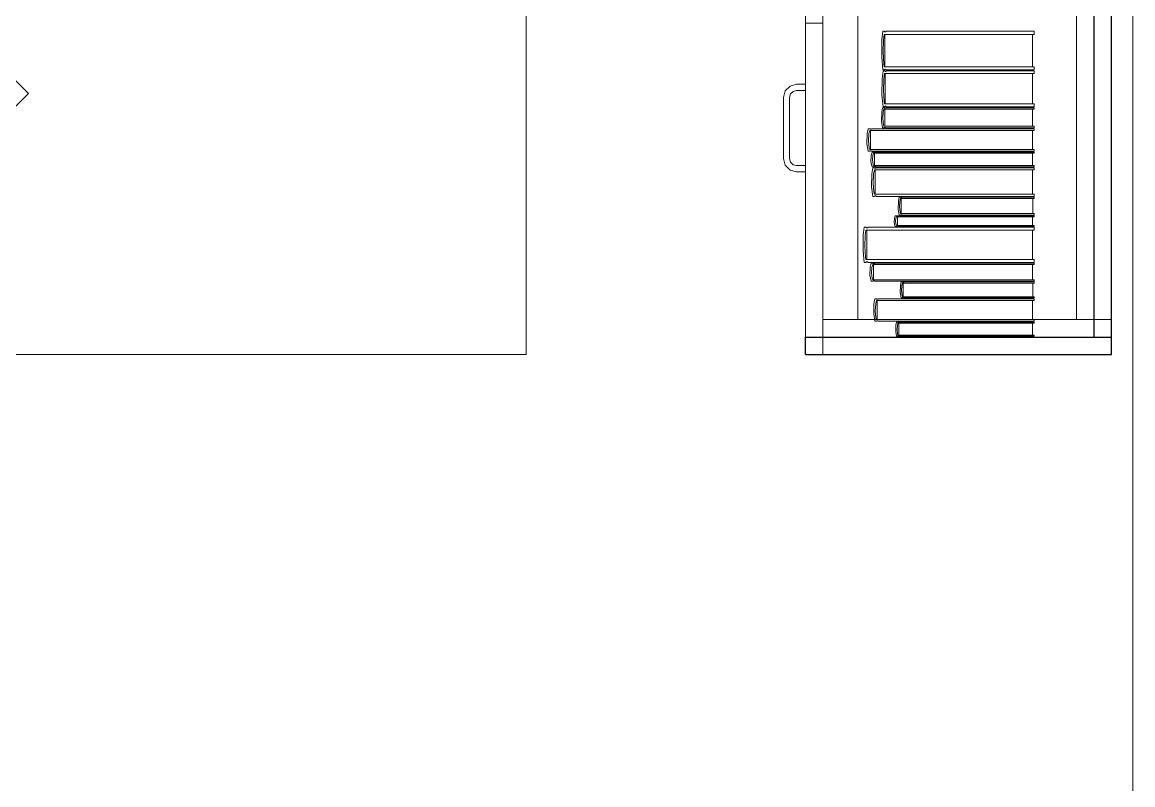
# Model space of a CAD drawing. Header units: inches. Extents: x -38 to 5698, y -33 to 92.
# Drawn here: x 210.85 to 212.12, y 7.8 to 8.672 of the extents above; entities that cross this region are included whole.
import ezdxf

# ---------------------------------------------------------------- set-up
doc = ezdxf.new("R2010")
doc.units = ezdxf.units.IN
doc.header["$MEASUREMENT"] = 0
doc.set_wipeout_variables(frame=1)
doc.linetypes.add('Wipeout_Contour', pattern=[1, 0, -1])
doc.layers.add('02 _ ARQ _ ZON _ Espacio.3D', color=7, linetype='Continuous')
doc.layers.add('Interior - Mobiliario', color=7, linetype='Continuous')

msp = doc.modelspace()

# ---------------------------------------------------------------- linework, layer by layer
at = {"layer": '02 _ ARQ _ ZON _ Espacio.3D', "color": 254, "linetype": 'Continuous', "lineweight": 0, "flags": 128}
msp.add_lwpolyline([(208.57, 16.1), (208.07, 16.1), (208.07, 17.35), (205.07, 17.35), (205.07, 6.45), (207.5227, 6.4503), (207.5227, 7.7), (207.7527, 7.7), (208.07, 7.7), (208.07, 8.1), (208.57, 8.1), (208.57, 7.2), (207.6661, 7.2), (207.6661, 6.45), (212.1198, 6.45), (212.1198, 7.7005), (212.1198, 17.3498), (208.97, 17.3498), (208.97, 16.9001), (208.57, 16.9)], close=True, dxfattribs=at)
at = {"layer": 'Interior - Mobiliario', "color": 175, "linetype": 'Continuous', "lineweight": 13}
for p, q in [((211.7656, 9.7719), (211.7656, 8.3119)), ((212.0756, 8.3119), (212.0756, 9.7719)), ((211.7656, 9.7519), (211.7656, 8.3319)), ((211.8056, 8.3319), (211.8056, 9.7519)), ((212.0556, 9.7519), (212.0556, 8.3319)), ((211.7456, 8.6709), (211.7656, 8.6709)), ((211.834, 8.6615), (211.833, 8.6519)), ((211.8358, 8.6615), (211.834, 8.6615)), ((211.8349, 8.6514), (211.8357, 8.658)), ((211.8357, 8.658), (212.0069, 8.658)), ((211.8359, 8.6614), (211.8358, 8.6615)), ((211.8361, 8.6611), (211.8359, 8.6614)), ((211.8364, 8.6609), (211.8361, 8.6611)), ((211.8366, 8.6608), (211.8364, 8.6609)), ((211.8365, 8.658), (211.8365, 8.6209)), ((211.8369, 8.6608), (211.8366, 8.6608)), ((211.8371, 8.6609), (211.8369, 8.6608)), ((211.8374, 8.6611), (211.8371, 8.6609)), ((211.8376, 8.6613), (211.8374, 8.6611)), ((211.8377, 8.6615), (211.8376, 8.6613)), ((212.0069, 8.6615), (211.8377, 8.6615)), ((212.0052, 8.6209), (212.0052, 8.658)), ((212.0069, 8.658), (212.0069, 8.6615)), ((211.833, 8.6519), (211.8328, 8.6321)), ((211.8344, 8.6378), (211.8349, 8.6514)), ((211.8328, 8.6321), (211.834, 8.6174)), ((211.8352, 8.6242), (211.8344, 8.6378)), ((211.8357, 8.6209), (211.8352, 8.6242)), ((212.0069, 8.6209), (211.8357, 8.6209)), ((212.0069, 8.6174), (212.0069, 8.6209)), ((211.8334, 8.6073), (211.8331, 8.5889)), ((211.8343, 8.6164), (211.8334, 8.6073)), ((211.834, 8.6174), (211.8358, 8.6174)), ((211.8362, 8.6164), (211.8343, 8.6164)), ((211.8348, 8.5942), (211.8352, 8.6069)), ((211.8352, 8.6069), (211.836, 8.6131)), ((211.8358, 8.6174), (211.836, 8.6176)), ((211.836, 8.6176), (211.8362, 8.6178)), ((211.836, 8.6131), (212.0069, 8.6131)), ((211.8362, 8.6178), (211.8364, 8.618)), ((211.8363, 8.6162), (211.8362, 8.6164)), ((211.8365, 8.6159), (211.8363, 8.6162)), ((211.8364, 8.618), (211.8367, 8.6181)), ((211.8367, 8.6158), (211.8365, 8.6159)), ((211.8367, 8.6181), (211.8369, 8.6181)), ((211.837, 8.6157), (211.8367, 8.6158)), ((211.8369, 8.6181), (211.8372, 8.618)), ((211.8369, 8.6131), (211.8369, 8.5785)), ((211.8372, 8.6157), (211.837, 8.6157)), ((211.8372, 8.618), (211.8374, 8.6178)), ((211.8375, 8.6157), (211.8372, 8.6157)), ((211.8374, 8.6178), (211.8377, 8.6175)), ((211.8377, 8.6159), (211.8375, 8.6157)), ((211.8377, 8.6175), (211.8377, 8.6174)), ((211.8377, 8.6174), (212.0069, 8.6174)), ((211.8379, 8.6161), (211.8377, 8.6159)), ((211.8381, 8.6164), (211.8379, 8.6161)), ((212.0069, 8.6164), (211.8381, 8.6164)), ((212.0052, 8.5785), (212.0052, 8.6131)), ((212.0069, 8.6131), (212.0069, 8.6164)), ((211.7281, 8.5989), (211.7226, 8.5934)), ((211.7356, 8.6009), (211.7281, 8.5989)), ((211.7316, 8.5928), (211.7356, 8.5939)), ((211.7456, 8.6009), (211.7356, 8.6009)), ((211.7356, 8.5939), (211.7456, 8.5939)), ((211.7456, 8.5939), (211.7456, 8.6009)), ((211.8355, 8.5816), (211.8348, 8.5942)), ((211.7226, 8.5934), (211.7206, 8.5859)), ((211.7206, 8.5859), (211.7206, 8.5159)), ((211.7276, 8.5859), (211.7286, 8.5899)), ((211.7276, 8.5159), (211.7276, 8.5859)), ((211.7286, 8.5899), (211.7316, 8.5928)), ((211.8331, 8.5889), (211.8343, 8.5752)), ((211.836, 8.5785), (211.8355, 8.5816)), ((211.8328, 8.5691), (211.8325, 8.5588)), ((211.8337, 8.5742), (211.8328, 8.5691)), ((211.8356, 8.5742), (211.8337, 8.5742)), ((211.8342, 8.5618), (211.8346, 8.5689)), ((211.8343, 8.5752), (211.8362, 8.5752)), ((211.8346, 8.5689), (211.8354, 8.5724)), ((211.8354, 8.5724), (212.0069, 8.5724)), ((211.8357, 8.5741), (211.8356, 8.5742)), ((211.8359, 8.574), (211.8357, 8.5741)), ((211.8361, 8.5739), (211.8359, 8.574)), ((212.0069, 8.5785), (211.836, 8.5785)), ((211.8364, 8.5738), (211.8361, 8.5739)), ((211.8362, 8.5752), (211.8363, 8.5754)), ((211.8363, 8.5754), (211.8365, 8.5757)), ((211.8363, 8.5724), (211.8363, 8.553)), ((211.8367, 8.5738), (211.8364, 8.5738)), ((211.8365, 8.5757), (211.8368, 8.5758)), ((211.8369, 8.5739), (211.8367, 8.5738)), ((211.8368, 8.5758), (211.837, 8.5759)), ((211.8371, 8.5739), (211.8369, 8.5739)), ((211.837, 8.5759), (211.8373, 8.5759)), ((211.8374, 8.5741), (211.8371, 8.5739)), ((211.8373, 8.5759), (211.8375, 8.5758)), ((211.8375, 8.5742), (211.8374, 8.5741)), ((211.8375, 8.5758), (211.8378, 8.5756)), ((212.0069, 8.5742), (211.8375, 8.5742)), ((211.8378, 8.5756), (211.838, 8.5754)), ((211.838, 8.5754), (211.8381, 8.5752)), ((211.8381, 8.5752), (212.0069, 8.5752)), ((212.0052, 8.553), (212.0052, 8.5724)), ((212.0069, 8.5752), (212.0069, 8.5785)), ((212.0069, 8.5724), (212.0069, 8.5742)), ((211.8325, 8.5588), (211.8337, 8.5511)), ((211.8349, 8.5547), (211.8342, 8.5618)), ((211.8162, 8.5445), (211.8159, 8.5329)), ((211.8172, 8.5501), (211.8162, 8.5445)), ((211.8193, 8.5501), (211.8172, 8.5501)), ((211.8178, 8.5363), (211.8182, 8.5442)), ((211.8182, 8.5442), (211.8191, 8.548)), ((211.8191, 8.548), (212.0069, 8.548)), ((211.8194, 8.55), (211.8193, 8.5501)), ((211.8196, 8.5499), (211.8194, 8.55)), ((211.8199, 8.5497), (211.8196, 8.5499)), ((211.8202, 8.5497), (211.8199, 8.5497)), ((211.8201, 8.548), (211.8201, 8.5264)), ((211.8204, 8.5497), (211.8202, 8.5497)), ((211.8207, 8.5497), (211.8204, 8.5497)), ((211.821, 8.5498), (211.8207, 8.5497)), ((211.8212, 8.55), (211.821, 8.5498)), ((211.8214, 8.5501), (211.8212, 8.55)), ((212.0069, 8.5501), (211.8214, 8.5501)), ((211.8337, 8.5511), (211.8356, 8.5511)), ((211.8354, 8.553), (211.8349, 8.5547)), ((212.0069, 8.553), (211.8354, 8.553)), ((211.8356, 8.5511), (211.8357, 8.5512)), ((211.8357, 8.5512), (211.836, 8.5514)), ((211.836, 8.5514), (211.8362, 8.5515)), ((211.8362, 8.5515), (211.8365, 8.5515)), ((211.8365, 8.5515), (211.8367, 8.5515)), ((211.8367, 8.5515), (211.837, 8.5514)), ((211.837, 8.5514), (211.8372, 8.5513)), ((211.8372, 8.5513), (211.8374, 8.5512)), ((211.8374, 8.5512), (211.8375, 8.5511)), ((211.8375, 8.5511), (212.0069, 8.5511)), ((212.005, 8.5264), (212.005, 8.548)), ((212.0069, 8.5511), (212.0069, 8.553)), ((212.0069, 8.548), (212.0069, 8.5501)), ((211.8159, 8.5329), (211.8172, 8.5244)), ((211.8186, 8.5284), (211.8178, 8.5363)), ((211.8172, 8.5244), (211.8193, 8.5244)), ((211.8191, 8.5264), (211.8186, 8.5284)), ((212.0069, 8.5264), (211.8191, 8.5264)), ((211.8193, 8.5244), (211.8194, 8.5245)), ((211.8194, 8.5245), (211.8197, 8.5247)), ((211.8197, 8.5247), (211.8199, 8.5247)), ((211.8199, 8.5247), (211.8202, 8.5248)), ((211.8202, 8.5248), (211.8205, 8.5248)), ((211.8205, 8.5248), (211.8208, 8.5247)), ((211.8207, 8.5197), (211.8205, 8.5122)), ((211.8218, 8.5234), (211.8207, 8.5197)), ((211.8208, 8.5247), (211.821, 8.5246)), ((211.821, 8.5246), (211.8213, 8.5245)), ((211.8213, 8.5245), (211.8214, 8.5244)), ((211.8214, 8.5244), (212.0069, 8.5244)), ((211.8238, 8.5234), (211.8218, 8.5234)), ((211.8223, 8.5144), (211.8228, 8.5195)), ((211.8228, 8.5195), (211.8236, 8.522)), ((211.8236, 8.522), (212.0069, 8.522)), ((211.8239, 8.5233), (211.8238, 8.5234)), ((211.8241, 8.5232), (211.8239, 8.5233)), ((211.8244, 8.5231), (211.8241, 8.5232)), ((211.8246, 8.5231), (211.8244, 8.5231)), ((211.8245, 8.522), (211.8245, 8.5079)), ((211.8249, 8.5231), (211.8246, 8.5231)), ((211.8252, 8.5231), (211.8249, 8.5231)), ((211.8254, 8.5232), (211.8252, 8.5231)), ((211.8257, 8.5233), (211.8254, 8.5232)), ((211.8258, 8.5234), (211.8257, 8.5233)), ((212.0069, 8.5234), (211.8258, 8.5234)), ((212.0051, 8.5079), (212.0051, 8.522)), ((212.0069, 8.5244), (212.0069, 8.5264)), ((212.0069, 8.522), (212.0069, 8.5234)), ((211.7206, 8.5159), (211.7226, 8.5084)), ((211.7226, 8.5084), (211.7281, 8.5029)), ((211.7286, 8.5119), (211.7276, 8.5159)), ((211.7316, 8.509), (211.7286, 8.5119)), ((211.7356, 8.5079), (211.7316, 8.509)), ((211.7456, 8.5079), (211.7356, 8.5079)), ((211.7456, 8.5009), (211.7456, 8.5079)), ((211.8205, 8.5122), (211.8218, 8.5066)), ((211.8226, 8.5056), (211.8216, 8.4984)), ((211.8218, 8.5066), (211.8238, 8.5066)), ((211.8231, 8.5092), (211.8223, 8.5144)), ((211.8246, 8.5056), (211.8226, 8.5056)), ((211.8236, 8.5079), (211.8231, 8.5092)), ((212.0069, 8.5079), (211.8236, 8.5079)), ((211.8238, 8.5066), (211.8239, 8.5067)), ((211.8239, 8.5067), (211.8242, 8.5068)), ((211.8242, 8.5068), (211.8244, 8.5068)), ((211.8244, 8.5068), (211.8247, 8.5069)), ((211.8247, 8.5055), (211.8246, 8.5056)), ((211.8247, 8.5069), (211.825, 8.5069)), ((211.8249, 8.5053), (211.8247, 8.5055)), ((211.8252, 8.5051), (211.8249, 8.5053)), ((211.825, 8.5069), (211.8252, 8.5068)), ((211.8252, 8.5068), (211.8255, 8.5068)), ((211.8254, 8.5051), (211.8252, 8.5051)), ((211.8257, 8.5051), (211.8254, 8.5051)), ((211.8255, 8.5068), (211.8257, 8.5067)), ((211.8257, 8.5067), (211.8258, 8.5066)), ((211.826, 8.5051), (211.8257, 8.5051)), ((211.8258, 8.5066), (212.0069, 8.5066)), ((211.8262, 8.5052), (211.826, 8.5051)), ((211.8265, 8.5054), (211.8262, 8.5052)), ((211.8266, 8.5056), (211.8265, 8.5054)), ((212.0069, 8.5056), (211.8266, 8.5056)), ((212.0069, 8.5066), (212.0069, 8.5079)), ((212.0069, 8.503), (212.0069, 8.5056)), ((211.7281, 8.5029), (211.7356, 8.5009)), ((211.7356, 8.5009), (211.7456, 8.5009)), ((211.8216, 8.4984), (211.8213, 8.4837)), ((211.8231, 8.488), (211.8236, 8.4981)), ((211.8236, 8.4981), (211.8244, 8.503)), ((211.8244, 8.503), (212.0069, 8.503)), ((211.8253, 8.503), (211.8253, 8.4754)), ((212.0051, 8.4754), (212.0051, 8.503)), ((211.8213, 8.4837), (211.8226, 8.4728)), ((211.8239, 8.4779), (211.8231, 8.488)), ((211.8226, 8.4728), (211.8246, 8.4728)), ((211.8244, 8.4754), (211.8239, 8.4779)), ((212.0069, 8.4754), (211.8244, 8.4754)), ((211.8246, 8.4728), (211.8247, 8.473)), ((211.8247, 8.473), (211.825, 8.4732)), ((211.825, 8.4732), (211.8252, 8.4733)), ((211.8252, 8.4733), (211.8255, 8.4734)), ((211.8255, 8.4734), (211.8258, 8.4733)), ((211.8258, 8.4733), (211.826, 8.4733)), ((211.826, 8.4733), (211.8263, 8.4731)), ((211.8263, 8.4731), (211.8265, 8.4729)), ((211.8265, 8.4729), (211.8266, 8.4728)), ((211.8266, 8.4728), (212.0069, 8.4728)), ((211.852, 8.4673), (211.8518, 8.4582)), ((211.8528, 8.4718), (211.852, 8.4673)), ((211.8545, 8.4718), (211.8528, 8.4718)), ((211.8532, 8.4608), (211.8536, 8.4671)), ((211.8536, 8.4671), (211.8543, 8.4702)), ((211.8543, 8.4702), (212.0069, 8.4702)), ((211.8546, 8.4717), (211.8545, 8.4718)), ((211.8548, 8.4716), (211.8546, 8.4717)), ((211.855, 8.4715), (211.8548, 8.4716)), ((211.8552, 8.4715), (211.855, 8.4715)), ((211.8551, 8.4702), (211.8551, 8.4531)), ((211.8554, 8.4715), (211.8552, 8.4715)), ((211.8556, 8.4715), (211.8554, 8.4715)), ((211.8559, 8.4716), (211.8556, 8.4715)), ((211.8561, 8.4717), (211.8559, 8.4716)), ((211.8562, 8.4718), (211.8561, 8.4717)), ((212.0069, 8.4718), (211.8562, 8.4718)), ((212.0054, 8.4531), (212.0054, 8.4702)), ((212.0069, 8.4728), (212.0069, 8.4754)), ((212.0069, 8.4702), (212.0069, 8.4718)), ((211.8518, 8.4582), (211.8528, 8.4514)), ((211.8539, 8.4546), (211.8532, 8.4608)), ((211.8543, 8.4531), (211.8539, 8.4546)), ((211.8474, 8.4478), (211.8472, 8.4424)), ((211.8472, 8.4424), (211.8483, 8.4384)), ((211.8483, 8.4504), (211.8474, 8.4478)), ((211.85, 8.4504), (211.8483, 8.4504)), ((211.8487, 8.444), (211.8491, 8.4477)), ((211.8494, 8.4403), (211.8487, 8.444)), ((211.8491, 8.4477), (211.8499, 8.4495)), ((211.8499, 8.4495), (212.0069, 8.4495)), ((211.8501, 8.4504), (211.85, 8.4504)), ((211.8503, 8.4503), (211.8501, 8.4504)), ((211.8505, 8.4503), (211.8503, 8.4503)), ((211.8508, 8.4502), (211.8505, 8.4503)), ((211.8507, 8.4495), (211.8507, 8.4393)), ((211.851, 8.4502), (211.8508, 8.4502)), ((211.8512, 8.4502), (211.851, 8.4502)), ((211.8514, 8.4503), (211.8512, 8.4502)), ((211.8516, 8.4504), (211.8514, 8.4503)), ((211.8518, 8.4504), (211.8516, 8.4504)), ((212.0069, 8.4504), (211.8518, 8.4504)), ((211.8528, 8.4514), (211.8545, 8.4514)), ((212.0069, 8.4531), (211.8543, 8.4531)), ((211.8545, 8.4514), (211.8546, 8.4515)), ((211.8546, 8.4515), (211.8548, 8.4516)), ((211.8548, 8.4516), (211.855, 8.4517)), ((211.855, 8.4517), (211.8552, 8.4518)), ((211.8552, 8.4518), (211.8555, 8.4518)), ((211.8555, 8.4518), (211.8557, 8.4517)), ((211.8557, 8.4517), (211.8559, 8.4516)), ((211.8559, 8.4516), (211.8561, 8.4515)), ((211.8561, 8.4515), (211.8562, 8.4514)), ((211.8562, 8.4514), (212.0069, 8.4514)), ((212.0053, 8.4393), (212.0053, 8.4495)), ((212.0069, 8.4514), (212.0069, 8.4531)), ((212.0069, 8.4495), (212.0069, 8.4504)), ((211.8129, 8.4374), (211.8118, 8.4286)), ((211.815, 8.4374), (211.8129, 8.4374)), ((211.814, 8.4282), (211.8148, 8.4342)), ((211.8148, 8.4342), (212.0069, 8.4342)), ((211.8151, 8.4372), (211.815, 8.4374)), ((211.8154, 8.437), (211.8151, 8.4372)), ((211.8156, 8.4368), (211.8154, 8.437)), ((211.8159, 8.4367), (211.8156, 8.4368)), ((211.8158, 8.4342), (211.8158, 8.4005)), ((211.8162, 8.4367), (211.8159, 8.4367)), ((211.8165, 8.4368), (211.8162, 8.4367)), ((211.8168, 8.4369), (211.8165, 8.4368)), ((211.817, 8.4372), (211.8168, 8.4369)), ((211.8172, 8.4374), (211.817, 8.4372)), ((212.0069, 8.4374), (211.8172, 8.4374)), ((211.8483, 8.4384), (211.85, 8.4384)), ((211.8499, 8.4393), (211.8494, 8.4403)), ((212.0069, 8.4393), (211.8499, 8.4393)), ((211.85, 8.4384), (211.8501, 8.4384)), ((211.8501, 8.4384), (211.8504, 8.4385)), ((211.8504, 8.4385), (211.8506, 8.4386)), ((211.8506, 8.4386), (211.8508, 8.4386)), ((211.8508, 8.4386), (211.851, 8.4386)), ((211.851, 8.4386), (211.8513, 8.4386)), ((211.8513, 8.4386), (211.8515, 8.4385)), ((211.8515, 8.4385), (211.8517, 8.4384)), ((211.8517, 8.4384), (211.8518, 8.4384)), ((211.8518, 8.4384), (212.0069, 8.4384)), ((212.005, 8.4005), (212.005, 8.4342)), ((212.0069, 8.4384), (212.0069, 8.4393)), ((212.0069, 8.4342), (212.0069, 8.4374)), ((211.8118, 8.4286), (211.8116, 8.4107)), ((211.8135, 8.4159), (211.814, 8.4282)), ((211.8116, 8.4107), (211.8129, 8.3973)), ((211.8143, 8.4036), (211.8135, 8.4159)), ((211.8148, 8.4005), (211.8143, 8.4036)), ((211.8129, 8.3973), (211.815, 8.3973)), ((212.0069, 8.4005), (211.8148, 8.4005)), ((211.815, 8.3973), (211.8152, 8.3975)), ((211.8152, 8.3975), (211.8154, 8.3978)), ((211.8154, 8.3978), (211.8157, 8.3979)), ((211.8157, 8.3979), (211.816, 8.398)), ((211.816, 8.398), (211.8163, 8.398)), ((211.8163, 8.398), (211.8165, 8.3979)), ((211.8165, 8.3979), (211.8168, 8.3977)), ((211.8168, 8.3977), (211.8171, 8.3975)), ((211.8171, 8.3975), (211.8172, 8.3973)), ((211.8172, 8.3973), (212.0069, 8.3973)), ((211.8197, 8.3918), (211.8194, 8.3827)), ((211.8207, 8.3963), (211.8197, 8.3918)), ((211.8227, 8.3963), (211.8207, 8.3963)), ((211.8212, 8.3853), (211.8217, 8.3916)), ((211.8217, 8.3916), (211.8225, 8.3947)), ((211.8225, 8.3947), (212.0069, 8.3947)), ((211.8228, 8.3963), (211.8227, 8.3963)), ((211.823, 8.3961), (211.8228, 8.3963)), ((211.8233, 8.396), (211.823, 8.3961)), ((211.8236, 8.396), (211.8233, 8.396)), ((211.8235, 8.3947), (211.8235, 8.3775)), ((211.8238, 8.396), (211.8236, 8.396)), ((211.8241, 8.396), (211.8238, 8.396)), ((211.8244, 8.3961), (211.8241, 8.396)), ((211.8246, 8.3962), (211.8244, 8.3961)), ((211.8248, 8.3963), (211.8246, 8.3962)), ((212.0069, 8.3963), (211.8248, 8.3963)), ((212.0051, 8.3775), (212.0051, 8.3947)), ((212.0069, 8.3973), (212.0069, 8.4005)), ((212.0069, 8.3947), (212.0069, 8.3963)), ((211.8194, 8.3827), (211.8207, 8.3759)), ((211.822, 8.3791), (211.8212, 8.3853)), ((211.8225, 8.3775), (211.822, 8.3791)), ((211.8207, 8.3759), (211.8227, 8.3759)), ((212.0069, 8.3775), (211.8225, 8.3775)), ((211.8227, 8.3759), (211.8229, 8.376)), ((211.8229, 8.376), (211.8231, 8.3761)), ((211.8231, 8.3761), (211.8234, 8.3762)), ((211.8234, 8.3762), (211.8236, 8.3762)), ((211.8236, 8.3762), (211.8239, 8.3762)), ((211.8239, 8.3762), (211.8242, 8.3762)), ((211.8242, 8.3762), (211.8244, 8.3761)), ((211.8244, 8.3761), (211.8247, 8.376)), ((211.8247, 8.376), (211.8248, 8.3759)), ((211.8248, 8.3759), (212.0069, 8.3759)), ((211.8541, 8.3709), (211.8539, 8.3628)), ((211.855, 8.3749), (211.8541, 8.3709)), ((211.8566, 8.3749), (211.855, 8.3749)), ((211.8554, 8.3651), (211.8558, 8.3707)), ((211.8558, 8.3707), (211.8565, 8.3734)), ((211.8565, 8.3734), (212.0069, 8.3734)), ((211.8567, 8.3748), (211.8566, 8.3749)), ((211.8569, 8.3747), (211.8567, 8.3748)), ((211.8571, 8.3746), (211.8569, 8.3747)), ((211.8573, 8.3746), (211.8571, 8.3746)), ((211.8572, 8.3734), (211.8572, 8.3581)), ((211.8575, 8.3746), (211.8573, 8.3746)), ((211.8578, 8.3746), (211.8575, 8.3746)), ((211.858, 8.3747), (211.8578, 8.3746)), ((211.8582, 8.3748), (211.858, 8.3747)), ((211.8583, 8.3749), (211.8582, 8.3748)), ((212.0069, 8.3749), (211.8583, 8.3749)), ((212.0054, 8.3581), (212.0054, 8.3734)), ((212.0069, 8.3759), (212.0069, 8.3775)), ((212.0069, 8.3734), (212.0069, 8.3749)), ((211.8249, 8.3557), (211.8239, 8.3501)), ((211.8269, 8.3557), (211.8249, 8.3557)), ((211.8259, 8.3498), (211.8267, 8.3536)), ((211.8267, 8.3536), (212.0069, 8.3536)), ((211.827, 8.3556), (211.8269, 8.3557)), ((211.8272, 8.3554), (211.827, 8.3556)), ((211.8275, 8.3553), (211.8272, 8.3554)), ((211.8278, 8.3553), (211.8275, 8.3553)), ((211.8277, 8.3536), (211.8277, 8.3321)), ((211.828, 8.3553), (211.8278, 8.3553)), ((211.8283, 8.3553), (211.828, 8.3553)), ((211.8285, 8.3554), (211.8283, 8.3553)), ((211.8288, 8.3556), (211.8285, 8.3554)), ((211.8289, 8.3557), (211.8288, 8.3556)), ((212.0069, 8.3557), (211.8289, 8.3557)), ((211.8539, 8.3628), (211.855, 8.3567)), ((211.855, 8.3567), (211.8566, 8.3567)), ((211.856, 8.3595), (211.8554, 8.3651)), ((211.8565, 8.3581), (211.856, 8.3595)), ((212.0069, 8.3581), (211.8565, 8.3581)), ((211.8566, 8.3567), (211.8567, 8.3568)), ((211.8567, 8.3568), (211.8569, 8.3569)), ((211.8569, 8.3569), (211.8571, 8.357)), ((211.8571, 8.357), (211.8574, 8.357)), ((211.8574, 8.357), (211.8576, 8.357)), ((211.8576, 8.357), (211.8578, 8.3569)), ((211.8578, 8.3569), (211.858, 8.3569)), ((211.858, 8.3569), (211.8582, 8.3568)), ((211.8582, 8.3568), (211.8583, 8.3567)), ((211.8583, 8.3567), (212.0069, 8.3567)), ((212.0051, 8.3321), (212.0051, 8.3536)), ((212.0069, 8.3567), (212.0069, 8.3581)), ((212.0069, 8.3536), (212.0069, 8.3557)), ((211.8239, 8.3501), (211.8237, 8.3386)), ((211.8255, 8.3419), (211.8259, 8.3498)), ((211.8262, 8.334), (211.8255, 8.3419)), ((211.7656, 8.3319), (211.8056, 8.3319)), ((211.8056, 8.3319), (212.0556, 8.3319)), ((211.8237, 8.3386), (211.8249, 8.33)), ((211.8249, 8.33), (211.8269, 8.33)), ((211.8267, 8.3321), (211.8262, 8.334)), ((212.0069, 8.3321), (211.8267, 8.3321)), ((211.8269, 8.33), (211.8271, 8.3302)), ((211.8271, 8.3302), (211.8273, 8.3303)), ((211.8273, 8.3303), (211.8275, 8.3304)), ((211.8275, 8.3304), (211.8278, 8.3305)), ((211.8278, 8.3305), (211.8281, 8.3305)), ((211.8281, 8.3305), (211.8283, 8.3304)), ((211.8283, 8.3304), (211.8286, 8.3303)), ((211.8286, 8.3303), (211.8288, 8.3301)), ((211.8288, 8.3301), (211.8289, 8.33)), ((211.8289, 8.33), (212.0069, 8.33)), ((211.8499, 8.329), (211.849, 8.3255)), ((211.8516, 8.329), (211.8499, 8.329)), ((211.8507, 8.3253), (211.8514, 8.3277)), ((211.8514, 8.3277), (212.0069, 8.3277)), ((211.8517, 8.329), (211.8516, 8.329)), ((211.8519, 8.3289), (211.8517, 8.329)), ((211.8521, 8.3288), (211.8519, 8.3289)), ((211.8523, 8.3288), (211.8521, 8.3288)), ((211.8525, 8.3288), (211.8523, 8.3288)), ((211.8528, 8.3288), (211.8525, 8.3288)), ((211.853, 8.3289), (211.8528, 8.3288)), ((211.8532, 8.3289), (211.853, 8.3289)), ((211.8533, 8.329), (211.8532, 8.3289)), ((212.0069, 8.329), (211.8533, 8.329)), ((212.0069, 8.33), (212.0069, 8.3321)), ((212.0069, 8.3277), (212.0069, 8.329)), ((211.849, 8.3255), (211.8488, 8.3183)), ((211.8503, 8.3204), (211.8507, 8.3253)), ((211.7656, 8.3119), (212.0756, 8.3119))]:
    msp.add_line(p, q, dxfattribs=at)
at = {"layer": 'Interior - Mobiliario', "color": 175, "linetype": 'Continuous', "lineweight": 13, "flags": 128}
for points in [[(210.1266, 8.2919), (210.1266, 9.7919), (210.7266, 9.7919), (210.7266, 8.7919), (211.4266, 8.7919), (211.4266, 8.2919)], [(210.7372, 8.4702), (210.8574, 8.5904), (210.5251, 8.9227), (210.4048, 8.8025)]]:
    msp.add_lwpolyline(points, close=True, dxfattribs=at)

# ---------------------------------------------------------------- next in the draw order: wipeouts: each hides what was drawn before it
at = {"color": 254, "linetype": 'Wipeout_Contour', "lineweight": 0, "ltscale": 6540.915342}
msp.add_wipeout([(212.0756, 9.7719), (212.0756, 8.3119), (212.0956, 8.3119), (212.0956, 9.7719)], dxfattribs=at).dxf.layer = 'Interior - Mobiliario'

# ---------------------------------------------------------------- next in the draw order: linework, layer by layer
at = {"layer": 'Interior - Mobiliario', "color": 175, "linetype": 'Continuous', "lineweight": 30}
for p, q in [((212.0756, 8.3119), (212.0756, 9.7719)), ((212.0956, 8.3119), (212.0956, 9.7719)), ((212.0756, 8.3119), (212.0956, 8.3119))]:
    msp.add_line(p, q, dxfattribs=at)
at = {"layer": 'Interior - Mobiliario', "color": 175, "linetype": 'Continuous', "lineweight": 13}
for p, q in [((212.0756, 9.7719), (212.0756, 8.3119)), ((212.0956, 8.3119), (212.0956, 9.7719)), ((212.0956, 8.3319), (212.0956, 9.7519)), ((212.0556, 8.3319), (212.0956, 8.3319)), ((212.0756, 8.3119), (212.0956, 8.3119))]:
    msp.add_line(p, q, dxfattribs=at)

# ---------------------------------------------------------------- next in the draw order: wipeouts: each hides what was drawn before it
at = {"color": 254, "linetype": 'Wipeout_Contour', "lineweight": 0, "ltscale": 6540.239006}
msp.add_wipeout([(211.7456, 8.3119), (211.7456, 8.2919), (212.0956, 8.2919), (212.0956, 8.3119)], dxfattribs=at).dxf.layer = 'Interior - Mobiliario'

# ---------------------------------------------------------------- next in the draw order: linework, layer by layer
at = {"layer": 'Interior - Mobiliario', "color": 175, "linetype": 'Continuous', "lineweight": 13}
for p, q in [((211.7456, 8.2919), (211.7456, 9.7919)), ((212.0956, 9.7919), (212.0956, 8.2919)), ((211.7456, 9.7719), (211.7456, 8.3119)), ((211.7456, 9.7719), (211.7456, 8.3119)), ((211.7656, 9.7719), (211.7656, 8.3119)), ((211.7656, 9.7719), (211.7656, 8.3119)), ((212.0756, 8.3119), (212.0756, 9.7719)), ((212.0756, 8.3119), (212.0756, 9.7719)), ((212.0756, 8.3119), (212.0756, 9.7719)), ((212.0956, 8.3119), (212.0956, 9.7719)), ((211.7456, 8.3119), (211.7456, 8.6709)), ((211.7656, 8.3119), (211.7656, 8.6709)), ((211.7656, 8.3319), (211.7656, 8.2919)), ((211.8522, 8.3277), (211.8522, 8.3142)), ((212.0053, 8.3142), (212.0053, 8.3277)), ((212.0956, 8.2919), (212.0956, 8.3319)), ((211.8488, 8.3183), (211.8499, 8.3129)), ((211.851, 8.3154), (211.8503, 8.3204)), ((211.8514, 8.3142), (211.851, 8.3154)), ((212.0956, 8.3119), (211.7456, 8.3119)), ((211.7456, 8.3119), (211.7456, 8.2919)), ((211.7456, 8.3119), (212.0956, 8.3119)), ((211.7456, 8.3119), (212.0756, 8.3119)), ((211.7456, 8.3119), (211.7656, 8.3119)), ((211.7656, 8.3119), (212.0756, 8.3119)), ((211.7656, 8.3119), (212.0756, 8.3119)), ((211.8499, 8.3129), (211.8516, 8.3129)), ((212.0069, 8.3142), (211.8514, 8.3142)), ((211.8516, 8.3129), (211.8517, 8.313)), ((211.8517, 8.313), (211.8519, 8.3131)), ((211.8519, 8.3131), (211.8521, 8.3132)), ((211.8521, 8.3132), (211.8524, 8.3132)), ((211.8524, 8.3132), (211.8526, 8.3132)), ((211.8526, 8.3132), (211.8528, 8.3131)), ((211.8528, 8.3131), (211.853, 8.3131)), ((211.853, 8.3131), (211.8532, 8.313)), ((211.8532, 8.313), (211.8533, 8.3129)), ((211.8533, 8.3129), (212.0069, 8.3129)), ((212.0069, 8.3129), (212.0069, 8.3142)), ((212.0956, 8.2919), (212.0956, 8.3119)), ((211.7456, 8.2919), (212.0956, 8.2919)), ((212.0956, 8.2919), (211.7456, 8.2919)), ((211.7656, 8.2919), (212.0956, 8.2919))]:
    msp.add_line(p, q, dxfattribs=at)
at = {"layer": 'Interior - Mobiliario', "color": 175, "linetype": 'Continuous', "lineweight": 30}
for p, q in [((211.7456, 8.3119), (212.0956, 8.3119)), ((211.7456, 8.2919), (211.7456, 8.3119)), ((212.0956, 8.2919), (212.0956, 8.3119)), ((211.7456, 8.2919), (212.0956, 8.2919))]:
    msp.add_line(p, q, dxfattribs=at)

doc.saveas('drawing.dxf')
